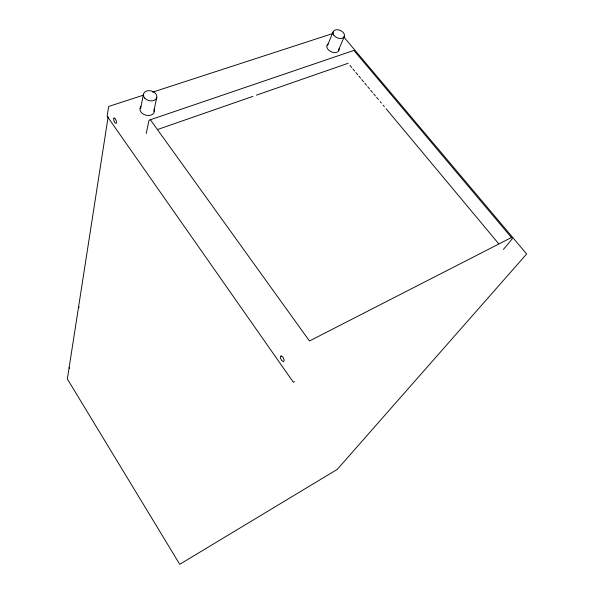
<?xml version="1.0" encoding="UTF-8"?>
<svg xmlns="http://www.w3.org/2000/svg" width="594" height="594" viewBox="0 0 594 594"><rect width="100%" height="100%" fill="white"/><g stroke="black" fill="none" stroke-linecap="round" stroke-linejoin="round"><path stroke-width="0.89" d="M69.119 367.627L67.36 378.972L179.752 564.3L337.244 469.401L526.64 253.994L343.919 37.125M78.586 306.801L69.156 367.404L69.557 368.339M108.153 116.751L78.668 306.289L79.076 307.581M140.637 108.457L143.429 94.283M146.235 133.45L149.042 120.203L353.898 50.423L512.384 238.662L503.422 249.413M153.787 111.33L156.816 97.245M327.561 45.367L333.182 31.668M338.483 50.134L344.29 36.516M294.542 381.645L293.369 382.269L107.135 116.216L108.643 106.467L143.83 95.01M511.234 237.645L309.459 340.986L150.572 120.033M157.603 129.499L252.888 96.384M256.385 95.166L348.173 63.261M152.628 92.152L332.982 33.457M349.955 65.392L351.73 67.523M352.918 68.949L354.692 71.08M355.88 72.498L357.655 74.629M358.843 76.054L360.617 78.185M361.805 79.603L363.58 81.734M364.768 83.153L366.543 85.291M367.731 86.709L369.505 88.84M370.693 90.258L372.468 92.389M373.656 93.815L375.438 95.946M376.618 97.364L378.4 99.495M380.175 101.626L381.363 103.052M383.137 105.183L384.325 106.601M386.1 108.732L498.685 243.733M339.233 48.56A6.556 4.41 23.5 0 1 331.333 51.849A6.556 4.41 23.5 0 1 328.096 43.83M154.21 109.222A7.41 5.443 15.2 0 1 146.369 115.31A7.41 5.443 15.2 0 1 140.845 106.437M113.929 117.983L113.677 120.01L114.805 122.713L116.194 123.411L116.454 121.391L115.318 118.666L113.929 117.983M281.073 355.88L280.316 357.454L281.511 360.372L283.464 361.731L284.229 360.164L283.034 357.232L281.073 355.88M333.672 35.009A6.059 4.024 23.5 0 0 343.688 37.392A6.059 4.024 23.5 0 0 338.832 29.908A6.059 4.024 23.5 0 0 333.672 35.009M144.795 98.233A6.861 4.99 15.4 0 0 156.37 98.47A6.861 4.99 15.4 0 0 149.183 90.644A6.861 4.99 15.4 0 0 144.795 98.233"/></g></svg>
